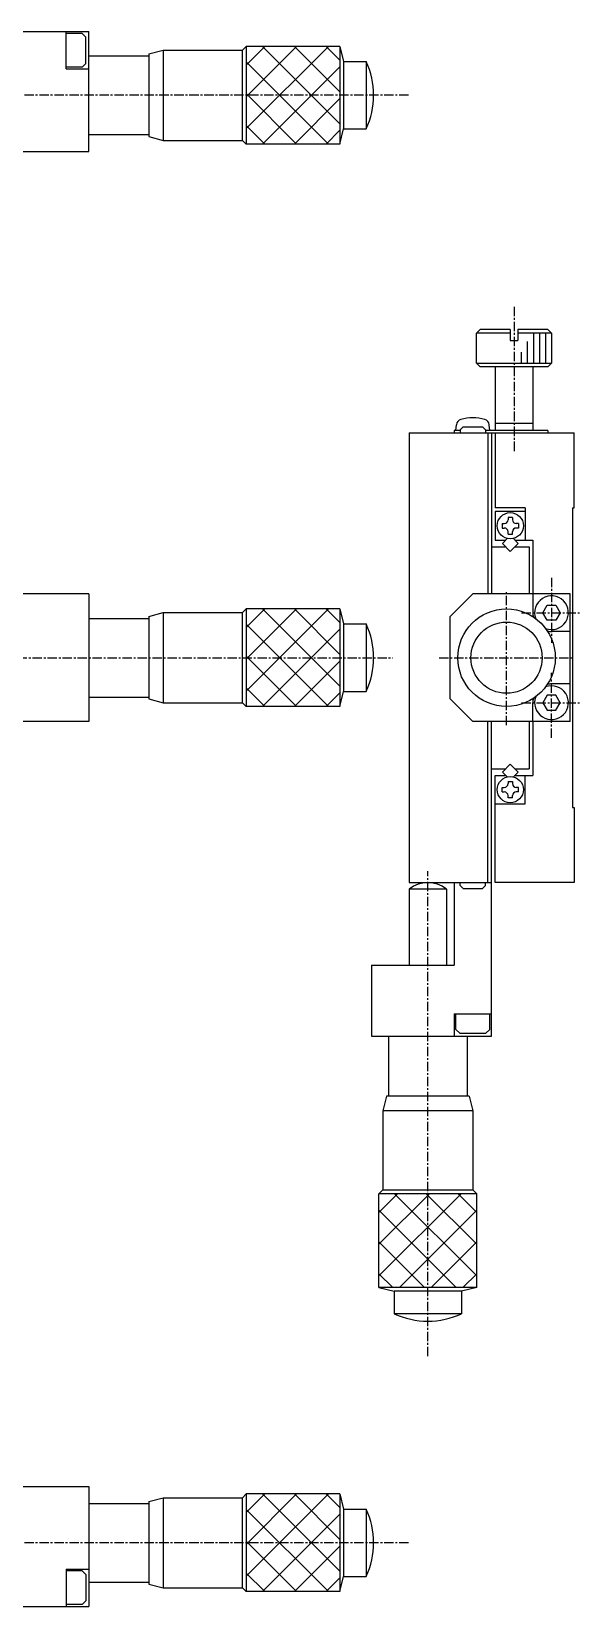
# Model space of a CAD drawing. Extents: x -275 to 97, y -40 to 173.
# Drawn here: x -133.6 to -60.2, y -38 to 172.1 of the extents above; entities that cross this region are included whole.
import ezdxf

# ---------------------------------------------------------------- set-up
doc = ezdxf.new("R2010")
doc.units = 0
doc.linetypes.add('CENTER', pattern=[2, 1.25, -0.25, 0.25, -0.25])
doc.layers.get('0').update_dxf_attribs({"linetype": 'CONTINUOUS'})
doc.layers.add('CENTER', color=1, linetype='CENTER')

msp = doc.modelspace()

# ---------------------------------------------------------------- linework, layer by layer
at = {"color": 7, "linetype": 'CONTINUOUS'}
for p, q in [((-146.44, 172.13), (-125.94, 172.13)), ((-128.94, 167.13), (-128.94, 172.13)), ((-126.84, 171.88), (-128.94, 171.88)), ((-126.84, 171.88), (-126.34, 171.38)), ((-126.34, 167.88), (-126.34, 171.38)), ((-125.94, 156.13), (-125.94, 172.13)), ((-125.94, 168.88), (-117.94, 168.88)), ((-117.94, 169.13), (-116.01, 169.65)), ((-117.94, 169.13), (-117.94, 158.13)), ((-116.01, 169.65), (-116.01, 157.65)), ((-116.01, 169.65), (-105.44, 169.65)), ((-104.94, 170.15), (-105.44, 169.65)), ((-105.44, 157.61), (-105.44, 169.65)), ((-104.94, 170.15), (-104.94, 157.11)), ((-92.44, 170.15), (-104.94, 170.15)), ((-92.44, 170.15), (-92.44, 157.11)), ((-92.44, 170.15), (-91.94, 168.13)), ((-91.94, 168.13), (-88.94, 168.13)), ((-91.94, 168.13), (-91.94, 159.13)), ((-88.94, 168.13), (-88.94, 159.13)), ((-126.84, 167.38), (-128.94, 167.38)), ((-128.94, 167.13), (-125.94, 167.13)), ((-126.84, 167.38), (-126.34, 167.88)), ((-125.94, 158.38), (-117.94, 158.38)), ((-117.94, 158.13), (-116.01, 157.61)), ((-116.01, 157.61), (-105.44, 157.61)), ((-104.94, 157.11), (-105.44, 157.61)), ((-92.44, 157.11), (-91.94, 159.13)), ((-91.94, 159.13), (-88.94, 159.13)), ((-135.44, 156.13), (-125.94, 156.13)), ((-92.44, 157.11), (-104.94, 157.11)), ((-73.71, 132.4), (-74.21, 131.9)), ((-69.71, 132.4), (-73.71, 132.4)), ((-69.71, 132.4), (-69.71, 130.9)), ((-64.71, 132.4), (-68.71, 132.4)), ((-68.71, 132.4), (-68.71, 130.9)), ((-64.71, 132.4), (-64.21, 131.9)), ((-69.71, 131.9), (-74.21, 131.9)), ((-74.21, 127.9), (-74.21, 131.9)), ((-69.71, 130.9), (-68.71, 130.9)), ((-64.21, 131.9), (-68.71, 131.9)), ((-64.21, 131.9), (-64.21, 127.9)), ((-74.21, 127.9), (-64.21, 127.9)), ((-73.71, 127.4), (-74.21, 127.9)), ((-64.71, 127.4), (-73.71, 127.4)), ((-71.71, 127.4), (-71.71, 118.9)), ((-66.71, 127.4), (-66.71, 118.9)), ((-64.21, 127.9), (-64.71, 127.4)), ((-71.71, 119.9), (-66.71, 119.9)), ((-83.21, 118.6), (-61.21, 118.6)), ((-83.21, 118.6), (-83.21, 58.6)), ((-76.41, 118.9), (-77.21, 118.9)), ((-77.21, 118.9), (-77.21, 118.6)), ((-76.96, 118.9), (-76.89, 119.68)), ((-76.01, 119.4), (-76.41, 119)), ((-76.41, 119), (-76.01, 119.4)), ((-76.41, 119), (-76.41, 118.6)), ((-76.01, 119.4), (-73.41, 119.4)), ((-73.41, 119.4), (-73.01, 119)), ((-73.01, 119), (-73.01, 118.6)), ((-64.71, 118.9), (-73.01, 118.9)), ((-72.71, 118.6), (-72.71, 97.1)), ((-72.46, 118.9), (-72.53, 119.68)), ((-72.21, 118.6), (-72.21, 97.1)), ((-71.71, 118.6), (-71.71, 108.6)), ((-64.71, 118.9), (-64.71, 118.6)), ((-61.21, 108.6), (-61.21, 118.6)), ((-67.71, 108.6), (-71.71, 108.6)), ((-71.71, 108.1), (-71.71, 104.3)), ((-67.71, 108.1), (-71.71, 108.1)), ((-70.01, 107.3), (-70.01, 107)), ((-69.41, 107.3), (-70.01, 107.3)), ((-69.41, 107.3), (-69.41, 107)), ((-67.71, 108.6), (-67.71, 104.3)), ((-61.41, 108.6), (-61.21, 108.6)), ((-61.41, 108.6), (-61.41, 68.6)), ((-70.81, 106.5), (-70.81, 105.9)), ((-70.81, 106.5), (-70.51, 106.5)), ((-70.81, 105.9), (-70.51, 105.9)), ((-70.01, 105.1), (-70.01, 105.4)), ((-70.01, 105.1), (-69.41, 105.1)), ((-69.41, 105.1), (-69.41, 105.4)), ((-68.61, 106.5), (-68.91, 106.5)), ((-68.61, 105.9), (-68.91, 105.9)), ((-68.61, 106.5), (-68.61, 105.9)), ((-72.21, 103.4), (-70.32, 103.4)), ((-71.71, 104.3), (-70.32, 104.3)), ((-70.12, 104.5), (-70.77, 103.85)), ((-69.71, 102.79), (-70.77, 103.85)), ((-68.65, 103.85), (-69.71, 102.79)), ((-68.65, 103.85), (-69.3, 104.5)), ((-69.1, 104.3), (-66.71, 104.3)), ((-69.1, 103.4), (-67.21, 103.4)), ((-67.21, 103.4), (-67.21, 97.1)), ((-66.71, 104.3), (-66.71, 97.1)), ((-125.94, 97.1), (-146.44, 97.1)), ((-125.94, 97.1), (-125.94, 80.1)), ((-77.71, 94.1), (-74.71, 97.1)), ((-61.71, 97.1), (-74.71, 97.1)), ((-66.71, 97.1), (-66.71, 94.6)), ((-61.71, 80.1), (-61.71, 97.1)), ((-117.94, 94.1), (-116, 94.62)), ((-116, 94.62), (-116, 82.62)), ((-116, 94.62), (-105.44, 94.62)), ((-104.94, 95.12), (-105.44, 94.62)), ((-105.44, 82.58), (-105.44, 94.62)), ((-104.94, 95.12), (-104.94, 82.08)), ((-92.44, 95.12), (-104.94, 95.12)), ((-92.44, 95.12), (-92.44, 82.08)), ((-92.44, 95.12), (-91.94, 93.1)), ((-65.37, 94.6), (-64.79, 95.6)), ((-64.79, 93.6), (-65.37, 94.6)), ((-64.79, 95.6), (-63.63, 95.6)), ((-63.63, 95.6), (-63.06, 94.6)), ((-63.06, 94.6), (-63.63, 93.6)), ((-125.94, 93.85), (-117.94, 93.85)), ((-117.94, 94.1), (-117.94, 83.1)), ((-91.94, 93.1), (-88.94, 93.1)), ((-91.94, 93.1), (-91.94, 84.1)), ((-88.94, 93.1), (-88.94, 84.1)), ((-77.71, 83.1), (-77.71, 94.1)), ((-63.63, 93.6), (-64.79, 93.6)), ((-61.71, 92.1), (-64.21, 92.1)), ((-92.44, 82.08), (-91.94, 84.1)), ((-91.94, 84.1), (-88.94, 84.1)), ((-61.71, 85.1), (-64.21, 85.1)), ((-125.94, 83.35), (-117.94, 83.35)), ((-117.94, 83.1), (-116, 82.58)), ((-116, 82.58), (-105.44, 82.58)), ((-104.94, 82.08), (-105.44, 82.58)), ((-92.44, 82.08), (-104.94, 82.08)), ((-74.71, 80.1), (-77.71, 83.1)), ((-66.71, 80.1), (-66.71, 82.6)), ((-64.79, 83.6), (-65.37, 82.6)), ((-65.37, 82.6), (-64.79, 81.6)), ((-63.63, 83.6), (-64.79, 83.6)), ((-63.06, 82.6), (-63.63, 83.6)), ((-63.63, 81.6), (-63.06, 82.6)), ((-125.94, 80.1), (-146.44, 80.1)), ((-61.71, 80.1), (-74.71, 80.1)), ((-72.71, 58.6), (-72.71, 80.1)), ((-72.21, 38.1), (-72.21, 80.1)), ((-67.21, 80.1), (-67.21, 73.8)), ((-66.71, 80.1), (-66.71, 72.9)), ((-64.79, 81.6), (-63.63, 81.6)), ((-72.21, 73.8), (-70.32, 73.8)), ((-69.71, 74.41), (-70.77, 73.35)), ((-68.65, 73.35), (-69.71, 74.41)), ((-69.1, 73.8), (-67.21, 73.8)), ((-71.71, 58.6), (-71.71, 72.9)), ((-71.71, 72.9), (-70.32, 72.9)), ((-70.12, 72.7), (-70.77, 73.35)), ((-70.01, 72.1), (-69.41, 72.1)), ((-70.01, 72.1), (-70.01, 71.8)), ((-69.41, 72.1), (-69.41, 71.8)), ((-68.65, 73.35), (-69.3, 72.7)), ((-69.1, 72.9), (-66.71, 72.9)), ((-67.71, 69.1), (-67.71, 72.9)), ((-70.81, 71.3), (-70.51, 71.3)), ((-70.81, 70.7), (-70.81, 71.3)), ((-70.81, 70.7), (-70.51, 70.7)), ((-70.01, 69.9), (-70.01, 70.2)), ((-69.41, 69.9), (-70.01, 69.9)), ((-69.41, 69.9), (-69.41, 70.2)), ((-68.61, 71.3), (-68.91, 71.3)), ((-68.61, 70.7), (-68.91, 70.7)), ((-68.61, 70.7), (-68.61, 71.3)), ((-71.71, 69.1), (-67.71, 69.1)), ((-61.41, 68.6), (-61.21, 68.6)), ((-61.21, 68.6), (-61.21, 58.6)), ((-83.21, 58.6), (-72.21, 58.6)), ((-78.21, 57.72), (-83.21, 57.72)), ((-83.21, 57.72), (-83.21, 47.6)), ((-78.21, 57.72), (-78.21, 47.6)), ((-77.21, 58.6), (-77.21, 47.6)), ((-76.41, 58.2), (-76.41, 58.6)), ((-76.41, 58.2), (-76.01, 57.8)), ((-76.01, 57.8), (-73.41, 57.8)), ((-73.41, 57.8), (-73.01, 58.2)), ((-73.01, 58.2), (-73.01, 58.6)), ((-61.21, 58.6), (-71.71, 58.6)), ((-88.21, 47.6), (-88.21, 38.1)), ((-88.21, 47.6), (-77.21, 47.6)), ((-77.21, 41.1), (-77.21, 38.1)), ((-77.21, 41.1), (-72.21, 41.1)), ((-76.96, 39), (-76.96, 41.1)), ((-72.46, 39), (-72.46, 41.1)), ((-88.21, 38.1), (-72.21, 38.1)), ((-85.96, 38.1), (-85.96, 30.1)), ((-76.96, 39), (-76.46, 38.5)), ((-76.46, 38.5), (-72.96, 38.5)), ((-75.46, 38.1), (-75.46, 30.1)), ((-72.46, 39), (-72.96, 38.5)), ((-86.21, 30.1), (-86.73, 28.17)), ((-75.21, 30.1), (-86.21, 30.1)), ((-75.21, 30.1), (-74.69, 28.17)), ((-86.73, 28.17), (-86.73, 17.6)), ((-74.69, 28.17), (-86.69, 28.17)), ((-74.69, 28.17), (-74.69, 17.6)), ((-87.23, 17.1), (-86.73, 17.6)), ((-74.19, 17.1), (-87.23, 17.1)), ((-87.23, 4.6), (-87.23, 17.1)), ((-86.73, 17.6), (-74.69, 17.6)), ((-74.19, 17.1), (-74.69, 17.6)), ((-74.19, 4.6), (-74.19, 17.1)), ((-74.19, 4.6), (-87.23, 4.6)), ((-87.23, 4.6), (-85.21, 4.1)), ((-74.19, 4.6), (-76.21, 4.1)), ((-76.21, 4.1), (-85.21, 4.1)), ((-85.21, 4.1), (-85.21, 1.1)), ((-76.21, 4.1), (-76.21, 1.1)), ((-76.21, 1.1), (-85.21, 1.1)), ((-135.44, -21.96), (-125.94, -21.96)), ((-125.94, -21.96), (-125.94, -37.96)), ((-104.94, -22.94), (-105.44, -23.44)), ((-104.94, -22.94), (-104.94, -35.97)), ((-92.44, -22.94), (-104.94, -22.94)), ((-92.44, -22.94), (-92.44, -35.97)), ((-92.44, -22.94), (-91.94, -24.96)), ((-125.94, -24.21), (-117.94, -24.21)), ((-117.94, -23.96), (-116.01, -23.44)), ((-117.94, -23.96), (-117.94, -34.96)), ((-116.01, -23.44), (-116.01, -35.44)), ((-116.01, -23.44), (-105.44, -23.44)), ((-105.44, -35.47), (-105.44, -23.44)), ((-91.94, -24.96), (-88.94, -24.96)), ((-91.94, -24.96), (-91.94, -33.96)), ((-88.94, -24.96), (-88.94, -33.96)), ((-128.94, -32.96), (-125.94, -32.96)), ((-128.94, -32.96), (-128.94, -37.96)), ((-126.84, -33.21), (-128.94, -33.21)), ((-126.84, -33.21), (-126.34, -33.71)), ((-126.34, -33.71), (-126.34, -37.21)), ((-125.94, -34.71), (-117.94, -34.71)), ((-117.94, -34.96), (-116.01, -35.47)), ((-116.01, -35.47), (-105.44, -35.47)), ((-104.94, -35.97), (-105.44, -35.47)), ((-92.44, -35.97), (-91.94, -33.96)), ((-91.94, -33.96), (-88.94, -33.96)), ((-126.84, -37.71), (-128.94, -37.71)), ((-126.84, -37.71), (-126.34, -37.21)), ((-92.44, -35.97), (-104.94, -35.97)), ((-146.44, -37.96), (-125.94, -37.96))]:
    msp.add_line(p, q, dxfattribs=at)
at = {"color": 3, "linetype": 'CONTINUOUS'}
for p, q in [((-104.94, 167.66), (-102.45, 170.15)), ((-104.94, 163.42), (-98.21, 170.15)), ((-104.94, 159.17), (-93.96, 170.15)), ((-93.96, 157.11), (-104.94, 168.09)), ((-92.44, 159.83), (-102.76, 170.15)), ((-92.44, 164.07), (-98.51, 170.15)), ((-92.44, 168.31), (-94.27, 170.15)), ((-102.76, 157.11), (-92.44, 167.43)), ((-98.21, 157.11), (-104.94, 163.84)), ((-98.51, 157.11), (-92.44, 163.19)), ((-102.45, 157.11), (-104.94, 159.6)), ((-94.27, 157.11), (-92.44, 158.95)), ((-67.41, 127.9), (-67.41, 130.8)), ((-66.61, 131.9), (-66.61, 127.9)), ((-65.81, 131.9), (-65.81, 127.9)), ((-65.01, 131.9), (-65.01, 127.9)), ((-68.21, 127.9), (-68.21, 129.37)), ((-104.94, 92.63), (-102.45, 95.12)), ((-104.94, 88.39), (-98.21, 95.12)), ((-104.94, 84.14), (-93.96, 95.12)), ((-92.44, 84.8), (-102.76, 95.12)), ((-92.44, 89.04), (-98.51, 95.12)), ((-92.44, 93.28), (-94.27, 95.12)), ((-93.96, 82.08), (-104.94, 93.06)), ((-102.76, 82.08), (-92.44, 92.4)), ((-98.21, 82.08), (-104.94, 88.81)), ((-98.51, 82.08), (-92.44, 88.16)), ((-102.45, 82.08), (-104.94, 84.57)), ((-94.27, 82.08), (-92.44, 83.92)), ((-87.23, 6.13), (-76.26, 17.1)), ((-87.23, 10.37), (-80.5, 17.1)), ((-87.23, 14.61), (-84.74, 17.1)), ((-85.17, 17.1), (-74.19, 6.13)), ((-80.92, 17.1), (-74.19, 10.37)), ((-76.68, 17.1), (-74.19, 14.61)), ((-87.23, 14.92), (-76.91, 4.6)), ((-84.51, 4.6), (-74.19, 14.92)), ((-87.23, 10.68), (-81.15, 4.6)), ((-80.27, 4.6), (-74.19, 10.68)), ((-87.23, 6.43), (-85.39, 4.6)), ((-76.03, 4.6), (-74.19, 6.43)), ((-104.94, -25.43), (-102.45, -22.94)), ((-104.94, -29.67), (-98.21, -22.94)), ((-104.94, -33.91), (-93.96, -22.94)), ((-92.44, -33.26), (-102.76, -22.94)), ((-92.44, -29.02), (-98.51, -22.94)), ((-92.44, -24.77), (-94.27, -22.94)), ((-93.96, -35.97), (-104.94, -25)), ((-102.76, -35.97), (-92.44, -25.66)), ((-98.21, -35.97), (-104.94, -29.24)), ((-98.51, -35.97), (-92.44, -29.9)), ((-102.45, -35.97), (-104.94, -33.49)), ((-94.27, -35.97), (-92.44, -34.14))]:
    msp.add_line(p, q, dxfattribs=at)
at = {"color": 7, "linetype": 'CONTINUOUS'}
for centre, radius in [((-69.71, 106.2), 1.75), ((-70.21, 88.6), 6.5), ((-70.21, 88.6), 4.75), ((-69.71, 71), 1.75)]:
    msp.add_circle(centre, radius, dxfattribs=at)
for centre, radius, start, end in [((-98.56, 163.63), 10.62, 334.9423, 25.0577), ((-76.1, 119.61), 0.8, 105.4422, 175.0005), ((-74.71, 114.6), 6, 74.5572, 105.4428), ((-73.33, 119.61), 0.8, 5.0006, 74.5578), ((-70.51, 107), 0.5, 270, 0), ((-70.51, 105.4), 0.5, 0, 90), ((-68.91, 107), 0.5, 180, 270), ((-68.91, 105.4), 0.5, 90, 180), ((-64.21, 94.6), 2.25, 249.2579, 200.7423), ((-64.21, 94.6), 2.5, 179.9238, 193.0517), ((-98.56, 88.6), 10.62, 334.9423, 25.0577), ((-64.21, 94.6), 2.5, 256.9485, 270), ((-64.21, 82.6), 2.25, 159.2577, 110.7421), ((-64.21, 82.6), 2.5, 90, 103.0515), ((-64.21, 82.6), 2.5, 166.9483, 180.0762), ((-70.51, 71.8), 0.5, 270, 360), ((-68.91, 71.8), 0.5, 180, 270), ((-70.51, 70.2), 0.5, 360, 90), ((-68.91, 70.2), 0.5, 90, 180), ((-80.71, 54.6), 4, 51.3178, 128.6822), ((-80.71, 10.72), 10.62, 244.9423, 295.0577), ((-98.56, -29.46), 10.62, 334.9423, 25.0577)]:
    msp.add_arc(centre, radius, start, end, dxfattribs=at)
at = {"layer": 'CENTER', "color": 1, "linetype": 'CENTER'}
for p, q in [((-83.28, 163.63), (-147.94, 163.63)), ((-69.21, 135.42), (-69.21, 116)), ((-64.21, 99.27), (-64.21, 90.6)), ((-70.21, 79.6), (-70.21, 97.6)), ((-68.21, 94.6), (-60.21, 94.6)), ((-155.44, 88.6), (-85.36, 88.6)), ((-79.21, 88.6), (-61.21, 88.6)), ((-64.21, 77.93), (-64.21, 86.6)), ((-68.21, 82.6), (-60.21, 82.6)), ((-80.71, -4.55), (-80.71, 60.11)), ((-83.28, -29.46), (-147.94, -29.46))]:
    msp.add_line(p, q, dxfattribs=at)

doc.saveas('drawing.dxf')
